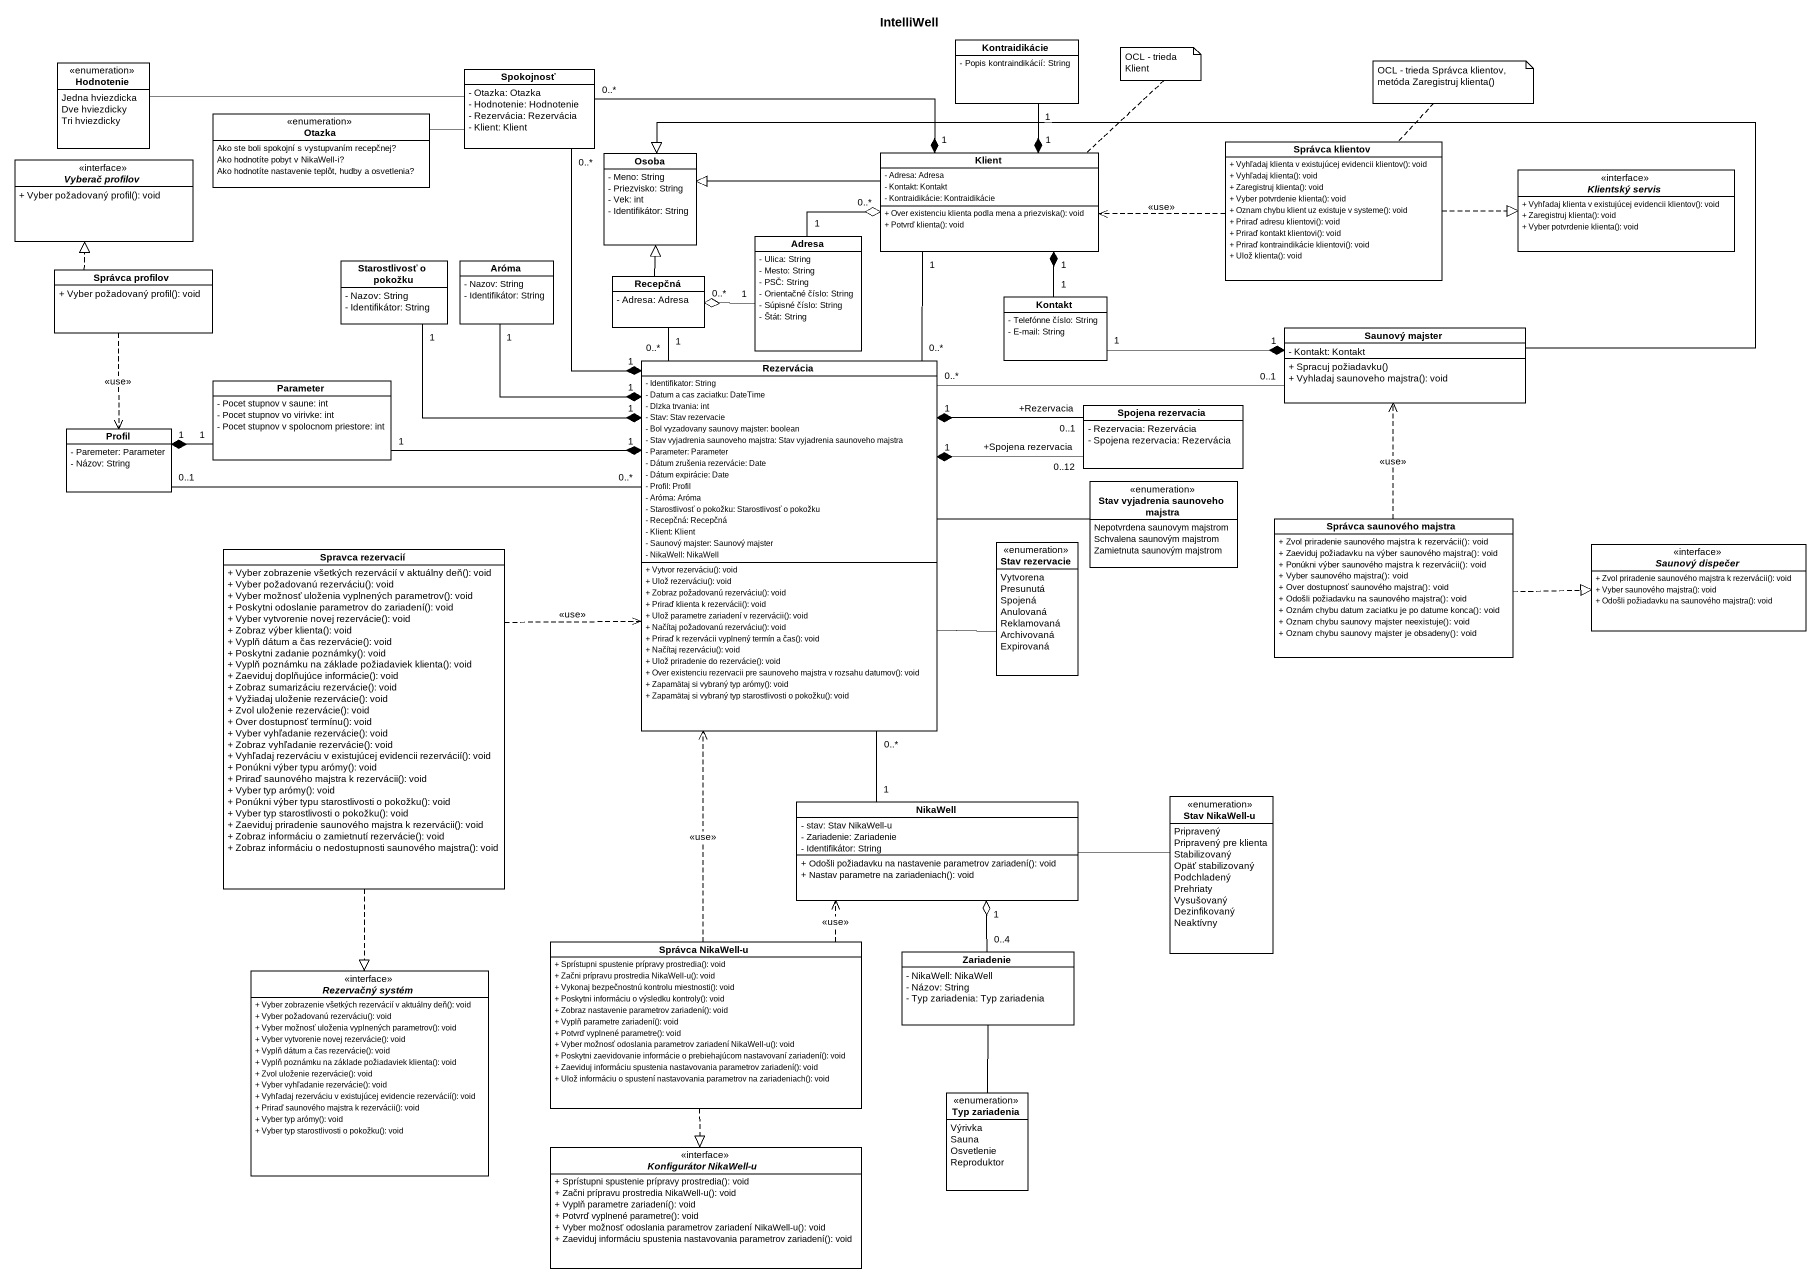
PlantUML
@startuml
title IntelliWell
hide circle
hide empty members
skinparam classAttributeIconSize 0
class Kontraidikácie {
  - Popis kontraindikácií: String
}
enum Hodnotenie {
  Jedna hviezdicka
  Dve hviezdicky
  Tri hviezdicky
}
class Spokojnosť {
  - Otazka: Otazka
  - Hodnotenie: Hodnotenie
  - Rezervácia: Rezervácia
  - Klient: Klient
}
enum Otazka {
  Ako ste boli spokojní s vystupvaním recepčnej?
  Ako hodnotíte pobyt v NikaWell-i?
  Ako hodnotíte nastavenie teplôt, hudby a osvetlenia?
}
interface "Vyberač profilov" as Vyberač_profilov {
  + Vyber požadovaný profil(): void
}
class Osoba {
  - Meno: String
  - Priezvisko: String
  - Vek: int
  - Identifikátor: String
}
class Klient {
  - Adresa: Adresa
  - Kontakt: Kontakt
  - Kontraidikácie: Kontraidikácie
  + Over existenciu klienta podla mena a priezviska(): void
  + Potvrď klienta(): void
}
class "Správca klientov" as Správca_klientov {
  + Vyhľadaj klienta v existujúcej evidencii klientov(): void
  + Vyhľadaj klienta(): void
  + Zaregistruj klienta(): void
  + Vyber potvrdenie klienta(): void
  + Oznam chybu klient uz existuje v systeme(): void
  + Priraď adresu klientovi(): void
  + Priraď kontakt klientovi(): void
  + Priraď kontraindikácie klientovi(): void
  + Ulož klienta(): void
}
interface "Klientský servis" as Klientský_servis {
  + Vyhľadaj klienta v existujúcej evidencii klientov(): void
  + Zaregistruj klienta(): void
  + Vyber potvrdenie klienta(): void
}
class Adresa {
  - Ulica: String
  - Mesto: String
  - PSČ: String
  - Orientačné číslo: String
  - Súpisné číslo: String
  - Štát: String
}
class "Správca profilov" as Správca_profilov {
  + Vyber požadovaný profil(): void
}
class "Starostlivosť o pokožku" as Starostlivosť_o_pokožku {
  - Nazov: String
  - Identifikátor: String
}
class Aróma {
  - Nazov: String
  - Identifikátor: String
}
class Recepčná {
  - Adresa: Adresa
}
class Kontakt {
  - Telefónne číslo: String
  - E-mail: String
}
class "Saunový majster" as Saunový_majster {
  - Kontakt: Kontakt
  + Spracuj požiadavku()
  + Vyhladaj saunoveho majstra(): void
}
class Parameter {
  - Pocet stupnov v saune: int
  - Pocet stupnov vo virivke: int
  - Pocet stupnov v spolocnom priestore: int
}
class Rezervácia {
  - Identifikator: String
  - Datum a cas zaciatku: DateTime
  - Dlzka trvania: int
  - Stav: Stav rezervacie
  - Bol vyzadovany saunovy majster: boolean
  - Stav vyjadrenia saunoveho majstra: Stav vyjadrenia saunoveho majstra
  - Parameter: Parameter
  - Dátum zrušenia rezervácie: Date
  - Dátum expirácie: Date
  - Profil: Profil
  - Aróma: Aróma
  - Starostlivosť o pokožku: Starostlivosť o pokožku
  - Recepčná: Recepčná
  - Klient: Klient
  - Saunový majster: Saunový majster
  - NikaWell: NikaWell
  + Vytvor rezerváciu(): void
  + Ulož rezerváciu(): void
  + Zobraz požadovanú rezerváciu(): void
  + Priraď klienta k rezervácii(): void
  + Ulož parametre zariadení v rezervácii(): void
  + Načítaj požadovanú rezerváciu(): void
  + Priraď k rezervácii vyplnený termín a čas(): void
  + Načítaj rezerváciu(): void
  + Ulož priradenie do rezervácie(): void
  + Over existenciu rezervacii pre saunoveho majstra v rozsahu datumov(): void
  + Zapamätaj si vybraný typ arómy(): void
  + Zapamätaj si vybraný typ starostlivosti o pokožku(): void
}
class "Spojena rezervacia" as Spojena_rezervacia {
  - Rezervacia: Rezervácia
  - Spojena rezervacia: Rezervácia
}
class Profil {
  - Paremeter: Parameter
  - Názov: String
}
enum "Stav vyjadrenia saunoveho majstra" as Stav_vyjadrenia_saunoveho {
  Nepotvrdena saunovym majstrom
  Schvalena saunovým majstrom
  Zamietnuta saunovým majstrom
}
enum "Stav rezervacie" as Stav_rezervacie {
  Vytvorena
  Presunutá
  Spojená
  Anulovaná
  Reklamovaná
  Archivovaná
  Expirovaná
}
class "Správca saunového majstra" as Správca_saunového_majstra {
  + Zvol priradenie saunového majstra k rezervácii(): void
  + Zaeviduj požiadavku na výber saunového majstra(): void
  + Ponúkni výber saunového majstra k rezervácii(): void
  + Vyber saunového majstra(): void
  + Over dostupnosť saunového majstra(): void
  + Odošli požiadavku na saunového majstra(): void
  + Oznám chybu datum zaciatku je po datume konca(): void
  + Oznam chybu saunovy majster neexistuje(): void
  + Oznam chybu saunovy majster je obsadeny(): void
}
interface "Saunový dispečer" as Saunový_dispečer {
  + Zvol priradenie saunového majstra k rezervácii(): void
  + Vyber saunového majstra(): void
  + Odošli požiadavku na saunového majstra(): void
}
class "Spravca rezervacií" as Spravca_rezervacií {
  + Vyber zobrazenie všetkých rezervácií v aktuálny deň(): void
  + Vyber požadovanú rezerváciu(): void
  + Vyber možnosť uloženia vyplnených parametrov(): void
  + Poskytni odoslanie parametrov do zariadení(): void
  + Vyber vytvorenie novej rezervácie(): void
  + Zobraz výber klienta(): void
  + Vyplň dátum a čas rezervácie(): void
  + Poskytni zadanie poznámky(): void
  + Vyplň poznámku na základe požiadaviek klienta(): void
  + Zaeviduj doplňujúce informácie(): void
  + Zobraz sumarizáciu rezervácie(): void
  + Vyžiadaj uloženie rezervácie(): void
  + Zvol uloženie rezervácie(): void
  + Over dostupnosť termínu(): void
  + Vyber vyhľadanie rezervácie(): void
  + Zobraz vyhľadanie rezervácie(): void
  + Vyhľadaj rezerváciu v existujúcej evidencii rezervácií(): void
  + Ponúkni výber typu arómy(): void
  + Priraď saunového majstra k rezervácii(): void
  + Vyber typ arómy(): void
  + Ponúkni výber typu starostlivosti o pokožku(): void
  + Vyber typ starostlivosti o pokožku(): void
  + Zaeviduj priradenie saunového majstra k rezervácii(): void
  + Zobraz informáciu o zamietnutí rezervácie(): void
  + Zobraz informáciu o nedostupnosti saunového majstra(): void
}
class NikaWell {
  - stav: Stav NikaWell-u
  - Zariadenie: Zariadenie
  - Identifikátor: String
  + Odošli požiadavku na nastavenie parametrov zariadení(): void
  + Nastav parametre na zariadeniach(): void
}
enum "Stav NikaWell-u" as Stav_NikaWell_u {
  Pripravený
  Pripravený pre klienta
  Stabilizovaný
  Opäť stabilizovaný
  Podchladený
  Prehriaty
  Vysušovaný
  Dezinfikovaný
  Neaktívny
}
class "Správca NikaWell-u" as Správca_NikaWell_u {
  + Sprístupni spustenie prípravy prostredia(): void
  + Začni prípravu prostredia NikaWell-u(): void
  + Vykonaj bezpečnostnú kontrolu miestnosti(): void
  + Poskytni informáciu o výsledku kontroly(): void
  + Zobraz nastavenie parametrov zariadení(): void
  + Vyplň parametre zariadení(): void
  + Potvrď vyplnené parametre(): void
  + Vyber možnosť odoslania parametrov zariadení NikaWell-u(): void
  + Poskytni zaevidovanie informácie o prebiehajúcom nastavovaní zariadení(): void
  + Zaeviduj informáciu spustenia nastavovania parametrov zariadení(): void
  + Ulož informáciu o spustení nastavovania parametrov na zariadeniach(): void
}
class Zariadenie {
  - NikaWell: NikaWell
  - Názov: String
  - Typ zariadenia: Typ zariadenia
}
interface "Rezervačný systém" as Rezervačný_systém {
  + Vyber zobrazenie všetkých rezervácií v aktuálny deň(): void
  + Vyber požadovanú rezerváciu(): void
  + Vyber možnosť uloženia vyplnených parametrov(): void
  + Vyber vytvorenie novej rezervácie(): void
  + Vyplň dátum a čas rezervácie(): void
  + Vyplň poznámku na základe požiadaviek klienta(): void
  + Zvol uloženie rezervácie(): void
  + Vyber vyhľadanie rezervácie(): void
  + Vyhľadaj rezerváciu v existujúcej evidencie rezervácií(): void
  + Priraď saunového majstra k rezervácii(): void
  + Vyber typ arómy(): void
  + Vyber typ starostlivosti o pokožku(): void
}
enum "Typ zariadenia" as Typ_zariadenia {
  Výrivka
  Sauna
  Osvetlenie
  Reproduktor
}
interface "Konfigurátor NikaWell-u" as Konfigurátor_NikaWell_u {
  + Sprístupni spustenie prípravy prostredia(): void
  + Začni prípravu prostredia NikaWell-u(): void
  + Vyplň parametre zariadení(): void
  + Potvrď vyplnené parametre(): void
  + Vyber možnosť odoslania parametrov zariadení NikaWell-u(): void
  + Zaeviduj informáciu spustenia nastavovania parametrov zariadení(): void
}
Kontraidikácie "1" --* "1" Klient
Hodnotenie -right- Spokojnosť
Spokojnosť -left- Otazka
Spokojnosť "0..*" -right-* "1" Klient
Spokojnosť "0..*" --* "1" Rezervácia
Klient -left-|> Osoba
Klient "1" -- "0..*" Rezervácia
Správca_klientov .left.> Klient : <<use>>
Správca_klientov .right.|> Klientský_servis
Adresa "1" -right-o "0..*" Klient
Adresa "1" -left-o "0..*" Recepčná
Správca_profilov .up.|> Vyberač_profilov
Správca_profilov ..> Profil : <<use>>
Starostlivosť_o_pokožku "1" --* "1" Rezervácia
Aróma "1" --* "1" Rezervácia
Recepčná -up-|> Osoba
Recepčná "1" -- "0..*" Rezervácia
Kontakt "1" -up-* "1" Klient
Kontakt "1" -right-* "1" Saunový_majster
Saunový_majster -left-|> Osoba
Saunový_majster "0..1" -left- "0..*" Rezervácia
Parameter "1" -right-* "1" Rezervácia
Parameter "1" -left-* "1" Profil
Spojena_rezervacia "+Spojena rezervacia\n0..12" -left-* "1" Rezervácia
Spojena_rezervacia "+Rezervacia\n0..1" -left-* "1" Rezervácia
Profil "0..1" -right- "0..*" Rezervácia
Stav_vyjadrenia_saunoveho -left- Rezervácia
Stav_rezervacie -left- Rezervácia
Správca_saunového_majstra .up.> Saunový_majster : <<use>>
Správca_saunového_majstra .right.|> Saunový_dispečer
Spravca_rezervacií .right.> Rezervácia : <<use>>
Spravca_rezervacií ..|> Rezervačný_systém
NikaWell "1" -up- "0..*" Rezervácia
Stav_NikaWell_u -left- NikaWell
Správca_NikaWell_u .up.> Rezervácia : <<use>>
Správca_NikaWell_u .up.> NikaWell : <<use>>
Správca_NikaWell_u ..|> Konfigurátor_NikaWell_u
Zariadenie "0..4" -up-o "1" NikaWell
Zariadenie -- Typ_zariadenia
note top of Klient : OCL - trieda Klient
note top of Správca_klientov : OCL - trieda Správca klientov, metóda Zaregistruj klienta()
@enduml
